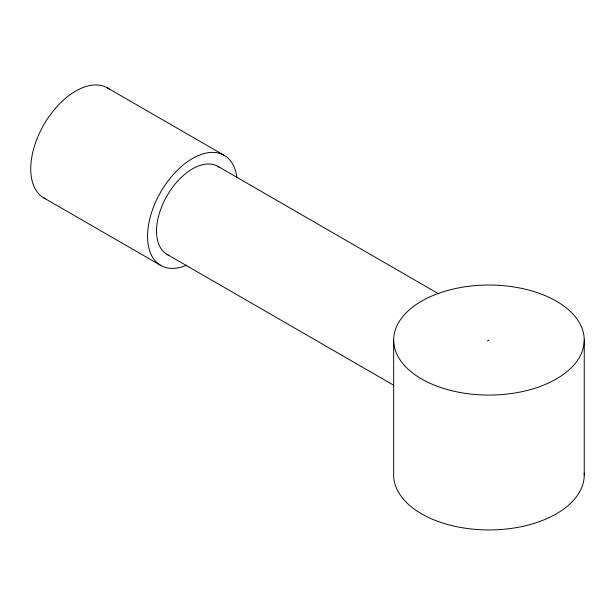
<?xml version="1.0" encoding="UTF-8"?>
<svg xmlns="http://www.w3.org/2000/svg" width="615" height="615" viewBox="0 0 615 615"><rect width="100%" height="100%" fill="white"/><g stroke="black" fill="none" stroke-linecap="round" stroke-linejoin="round"><path stroke-width="0.92" d="M107.441 87.93L224.237 155.364M217.879 166.365L438.795 293.909M167.057 254.395L393.785 385.29M43.911 197.969L160.707 265.396M584.25 340.057A95.294 55.019 0 0 1 441.309 387.704A95.294 55.019 0 0 1 441.309 292.409A95.294 55.019 0 0 1 584.25 340.057L584.25 474.926M393.662 340.057L393.662 474.926A95.294 55.019 0 0 0 490.501 529.938A95.294 55.019 0 0 0 584.196 473.135M169.363 255.502A50.822 29.343 -60 0 1 166.688 196.354A50.822 29.343 -60 0 1 219.309 167.288M487.395 340.994A50.822 29.343 -60 0 1 488.956 340.057M186.606 265.196A63.53 36.677 -60 0 1 147.592 234.031A63.53 36.677 -60 0 1 190.512 159.692A63.53 36.677 -60 0 1 237.006 177.896M45.449 198.776A63.53 36.677 -60 0 1 44.288 123.953A63.53 36.677 -60 0 1 109.616 89.375"/></g></svg>
